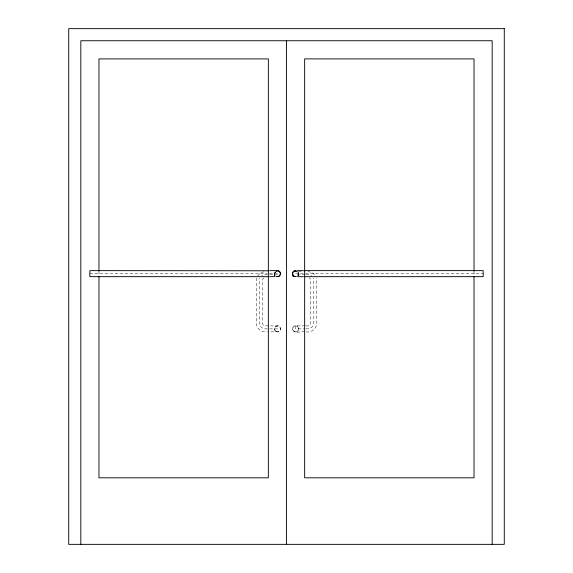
<?xml version="1.0" encoding="UTF-8"?>
<svg xmlns="http://www.w3.org/2000/svg" width="573" height="573" viewBox="0 0 573 573"><rect width="100%" height="100%" fill="white"/><g stroke="black" fill="none" stroke-linecap="round" stroke-linejoin="round"><path stroke-width="0.43" stroke-dasharray="2.87 2.15" d="M298.619 275.183C299.127 273.049 296.943 270.943 294.837 271.538A3.051 3.051 0 0 1 298.34 275.928L298.698 274.388M298.669 274.496L298.261 276.014M256.661 278.149L256.353 322.936C256.253 328.458 261.754 332.727 267.082 331.91M257.564 275.957L260.887 272.633L265.328 271.43M263.909 277.876L262.806 278.987L262.391 280.591L262.506 323.623L263.286 324.977L265.027 325.836L278.306 325.973L279.66 326.753L280.541 328.888L279.66 331.022L278.306 331.803L267.963 331.91M277.339 271.43C275.284 271.495 273.822 273.944 274.825 275.756M294.751 271.581L295.539 271.452M296.327 271.523L294.837 271.538L303.432 271.459M277.525 271.43C275.291 271.358 273.736 274.059 274.911 275.957M277.525 325.872C273.643 325.722 273.643 332.054 277.525 331.91M295.668 331.917C300.087 332.018 299.127 324.726 294.887 325.965C293.319 326.374 292.323 328.114 292.753 329.676C294.744 334.396 301.599 330.736 305.237 331.917M305.151 274.467L295.647 274.503M306.018 274.46L307.744 274.446A6.052 6.052 0 0 1 311.44 275.685M89.897 273.643L267.462 273.643M269.539 273.643L277.425 273.643M295.575 273.643L303.461 273.643M305.538 273.643L483.103 273.643M277.525 274.446L265.428 274.446A6.052 6.052 0 0 0 261.739 275.699M305.123 325.865L295.668 325.865L295.668 328.888L305.18 328.888M305.968 325.865C308.088 326.395 310.917 325.235 310.795 322.742L310.795 280.591L310.38 278.979L309.27 277.876M277.525 328.888L265.428 328.888A6.052 6.052 0 0 1 259.376 322.843L259.376 280.498A6.052 6.052 0 0 1 259.834 278.177M306.039 328.888L307.773 328.888A6.052 6.052 0 0 0 313.818 322.843L313.818 280.498A6.052 6.052 0 0 0 313.359 278.177M306.111 331.917C311.447 332.734 316.948 328.458 316.84 322.936L316.54 278.141M307.823 271.423L312.285 272.619L315.63 275.942M295.647 271.473L296.427 271.581M474.029 271.036L474.029 275.513M98.971 271.036L98.971 275.513M274.668 275.405A3.023 3.015 -90 0 1 276.566 271.581M298.597 273.593L297.752 275.742A3.023 3.015 -90 0 0 297.666 271.473L298.597 273.593M276.014 331.502A3.023 3.023 0 0 0 280.541 328.888A3.023 3.023 0 0 0 276.014 326.273A3.023 3.023 0 0 0 276.014 331.502M293.534 331.029A3.023 3.023 0 0 0 298.59 329.676A3.023 3.023 0 0 0 294.887 325.965A3.023 3.023 0 0 0 293.534 331.029M275.162 271.638A3.023 3.023 0 0 0 275.42 275.907A3.023 3.015 -90 0 1 275.169 271.638"/><path stroke-width="0.86" d="M304.635 271.05L304.65 276.666L483.096 276.666L483.247 274.481L483.103 270.621L304.65 270.621L304.635 271.05L304.65 58.897L474.029 58.897L474.029 271.036M268.343 270.778L89.911 270.628L89.76 274.997L89.889 276.666L268.35 276.666L268.357 270.678M276.465 270.778L278.027 270.678A3.023 3.023 0 0 1 277.611 276.666L276.079 276.351L276.823 276.609M296.305 270.707C294.15 270.105 291.986 272.347 292.667 274.481A3.023 3.015 -90 0 0 293.089 276.007M295.518 270.621L294.737 270.735A3.023 3.015 -90 0 0 294.844 276.58L295.575 276.666M295.625 276.666L296.406 276.551M269.511 270.628L276.05 270.628M297.408 270.621L303.454 270.621M269.561 276.666L274.897 276.666M297.494 276.666L303.468 276.666M294.844 276.58L293.476 275.821L292.667 274.481M268.35 276.609L268.35 477.81L98.971 477.81L98.971 276.408M492.178 544.35L492.178 40.747L80.822 40.747L80.822 544.35M474.029 276.408L474.029 477.81L304.65 477.81L304.65 276.408M286.5 40.747L286.5 544.35M268.35 271.036L268.35 58.897L98.971 58.897L98.971 271.036M293.054 276.122A3.051 3.051 0 0 1 292.595 274.503M278.027 270.685A3.023 3.015 -90 0 1 277.611 276.666M504.276 28.65L68.724 28.65L68.724 544.35L504.276 544.35L504.276 28.65"/></g></svg>
